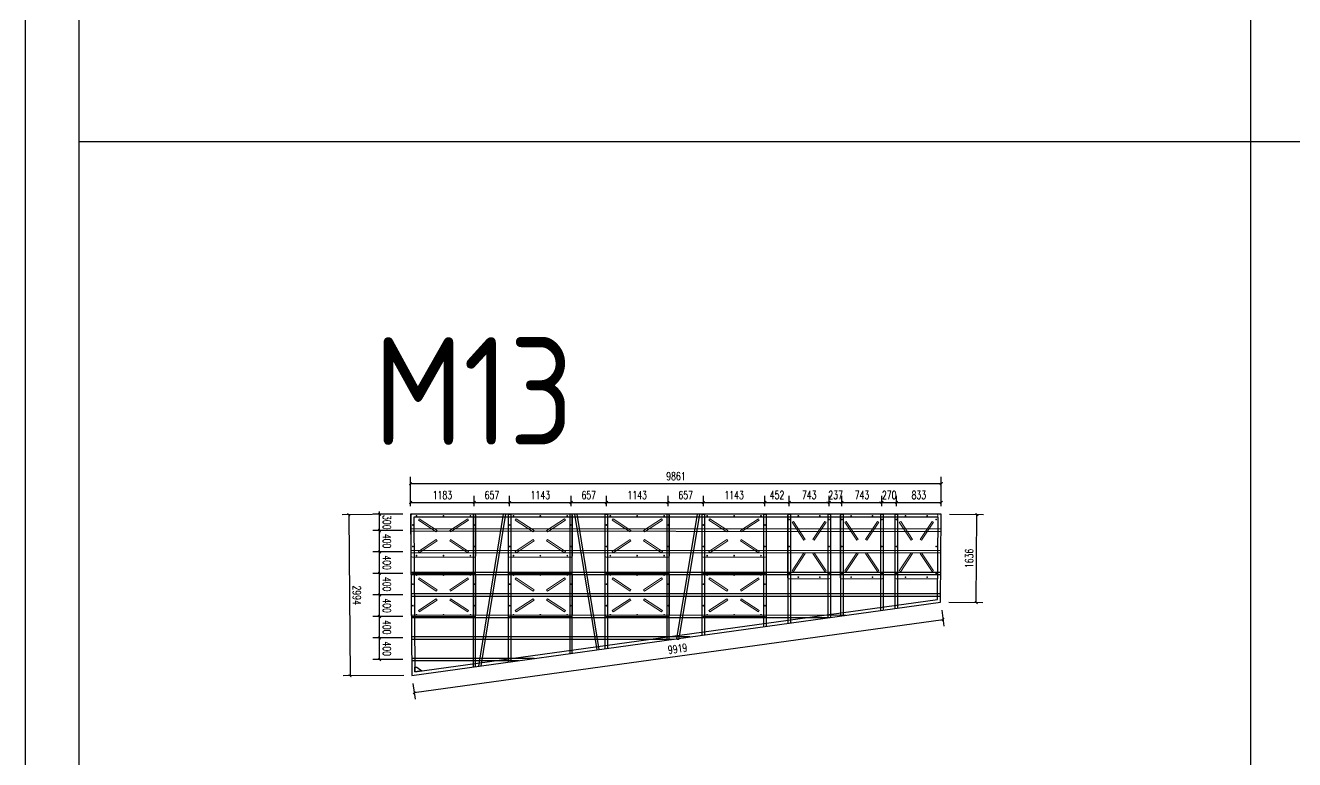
# Model space of a CAD drawing. Extents: x 1254079 to 1500931, y -102737 to 142253.
# Drawn here: x 1283444 to 1307027, y -38812 to -25168 of the extents above; entities that cross this region are included whole.
import ezdxf

# ---------------------------------------------------------------- set-up
doc = ezdxf.new("R2010")
doc.units = 0
doc.header["$LTSCALE"] = 1000
doc.header["$MEASUREMENT"] = 0
for name, color, linetype in [('DIM_MODI', 6, 'Continuous'), ('DOTE', 1, 'Continuous'), ('PUB_DIM', 3, 'Continuous'), ('PUB_TEXT', 7, 'Continuous'), ('W-float bowl浮筒', 253, 'Continuous'), ('W-FLOAT_BOWL浮筒', 253, 'Continuous'), ('W-STEEL_FRAME钢架', 3, 'Continuous'), ('W-STEEL_KEEL钢龙骨', 5, 'Continuous'), ('特殊段命名', 221, 'Continuous'), ('钢架', 90, 'Continuous')]:
    doc.layers.add(name, color=color, linetype=linetype)
doc.styles.add('_TCH_DIM_T3', font='SIMPLEX', dxfattribs={"width": 0.705882, "bigfont": 'GBCBIG'})
doc.styles.get("Standard").update_dxf_attribs({"font": 'gbenor.shx', "bigfont": 'gbcbig.shx'})
doc.dimstyles.new('_TCH_ARCH&&50', dxfattribs={"dimtxt": 148.75, "dimasz": 50, "dimexe": 125, "dimexo": 150, "dimgap": 63.125, "dimtad": 1, "dimdec": 0, "dimzin": 0, "dimdsep": 46, "dimtxsty": '_TCH_DIM_T3', "dimblk": 'ARCHTICK', "dimcen": 0.09, "dimclrt": 7, "dimazin": 2, "dimtfac": 1, "dimtdec": 0, "dimtix": 1, "dimtmove": 2, "dimatfit": 3, "dimfxl": 0, "dimtolj": 1, "dimtzin": 0, "dimarcsym": 0})

# ---------------------------------------------------------------- blocks, each defined once
blk = doc.blocks.new('_ArchTick')
at = {"color": 0, "linetype": 'ByBlock', "const_width": 0.4}
blk.add_lwpolyline([(-0.5, -0.5), (0.5, 0.5)], dxfattribs=at)
blk = doc.blocks.new('*D765')
at = {"layer": 'Defpoints', "color": 0, "transparency": 16777216}
for p in [(1290024, -36552), (1290605, -36552), (1290605, -36952)]:
    blk.add_point(p, dxfattribs=at)
at = {"layer": 'PUB_DIM', "color": 0, "lineweight": -2, "transparency": 16777216}
for p, q in [((1290455, -36552), (1289899, -36552)), ((1290024, -36952), (1290024, -36552)), ((1290455, -36952), (1289899, -36952))]:
    blk.add_line(p, q, dxfattribs=at)
at = {"layer": 'PUB_DIM', "color": 0, "lineweight": -2, "transparency": 16777216, "xscale": 50, "yscale": 50, "zscale": 50}
for p, rotation in [((1290024, -36552), 90.00074385327304), ((1290024, -36952), 270.0007438532731)]:
    blk.add_blockref('_ArchTick', p, dxfattribs=dict(at, rotation=rotation))
at = {"layer": 'PUB_DIM', "color": 7, "transparency": 16777216, "insert": (1290162, -36752), "char_height": 148.8, "attachment_point": 5, "rotation": 270.0007, "style": '_TCH_DIM_T3'}
blk.add_mtext('\\A1;400', dxfattribs=at)
blk = doc.blocks.new('*D766')
at = {"layer": 'Defpoints', "color": 0, "transparency": 16777216}
for p in [(1290024, -36152), (1290605, -36152), (1290605, -36552)]:
    blk.add_point(p, dxfattribs=at)
at = {"layer": 'PUB_DIM', "color": 0, "lineweight": -2, "transparency": 16777216}
for p, q in [((1290455, -36152), (1289899, -36152)), ((1290024, -36552), (1290024, -36152)), ((1290455, -36552), (1289899, -36552))]:
    blk.add_line(p, q, dxfattribs=at)
at = {"layer": 'PUB_DIM', "color": 0, "lineweight": -2, "transparency": 16777216, "xscale": 50, "yscale": 50, "zscale": 50}
for p, rotation in [((1290024, -36152), 90.00074385326776), ((1290024, -36552), 270.0007438532678)]:
    blk.add_blockref('_ArchTick', p, dxfattribs=dict(at, rotation=rotation))
at = {"layer": 'PUB_DIM', "color": 7, "transparency": 16777216, "insert": (1290162, -36352), "char_height": 148.8, "attachment_point": 5, "rotation": 270.0007, "style": '_TCH_DIM_T3'}
blk.add_mtext('\\A1;400', dxfattribs=at)
blk = doc.blocks.new('*D767')
at = {"layer": 'Defpoints', "color": 0, "transparency": 16777216}
for p in [(1290024, -35752), (1290605, -35752), (1290605, -36152)]:
    blk.add_point(p, dxfattribs=at)
at = {"layer": 'PUB_DIM', "color": 0, "lineweight": -2, "transparency": 16777216}
for p, q in [((1290455, -35752), (1289899, -35752)), ((1290024, -36152), (1290024, -35752)), ((1290455, -36152), (1289899, -36152))]:
    blk.add_line(p, q, dxfattribs=at)
at = {"layer": 'PUB_DIM', "color": 0, "lineweight": -2, "transparency": 16777216, "xscale": 50, "yscale": 50, "zscale": 50}
for p, rotation in [((1290024, -35752), 90.00074385326631), ((1290024, -36152), 270.0007438532663)]:
    blk.add_blockref('_ArchTick', p, dxfattribs=dict(at, rotation=rotation))
at = {"layer": 'PUB_DIM', "color": 7, "transparency": 16777216, "insert": (1290162, -35952), "char_height": 148.8, "attachment_point": 5, "rotation": 270.0007, "style": '_TCH_DIM_T3'}
blk.add_mtext('\\A1;400', dxfattribs=at)
blk = doc.blocks.new('*D768')
at = {"layer": 'Defpoints', "color": 0, "transparency": 16777216}
for p in [(1290024, -35352), (1290605, -35352), (1290605, -35752)]:
    blk.add_point(p, dxfattribs=at)
at = {"layer": 'PUB_DIM', "color": 0, "lineweight": -2, "transparency": 16777216}
for p, q in [((1290455, -35352), (1289899, -35352)), ((1290024, -35752), (1290024, -35352)), ((1290455, -35752), (1289899, -35752))]:
    blk.add_line(p, q, dxfattribs=at)
at = {"layer": 'PUB_DIM', "color": 0, "lineweight": -2, "transparency": 16777216, "xscale": 50, "yscale": 50, "zscale": 50}
for p, rotation in [((1290024, -35352), 90.00074385326631), ((1290024, -35752), 270.0007438532663)]:
    blk.add_blockref('_ArchTick', p, dxfattribs=dict(at, rotation=rotation))
at = {"layer": 'PUB_DIM', "color": 7, "transparency": 16777216, "insert": (1290162, -35552), "char_height": 148.8, "attachment_point": 5, "rotation": 270.0007, "style": '_TCH_DIM_T3'}
blk.add_mtext('\\A1;400', dxfattribs=at)
blk = doc.blocks.new('*D769')
at = {"layer": 'Defpoints', "color": 0, "transparency": 16777216}
for p in [(1290024, -34952), (1290605, -34952), (1290605, -35352)]:
    blk.add_point(p, dxfattribs=at)
at = {"layer": 'PUB_DIM', "color": 0, "lineweight": -2, "transparency": 16777216}
for p, q in [((1290455, -34952), (1289899, -34952)), ((1290024, -35352), (1290024, -34952)), ((1290455, -35352), (1289899, -35352))]:
    blk.add_line(p, q, dxfattribs=at)
at = {"layer": 'PUB_DIM', "color": 0, "lineweight": -2, "transparency": 16777216, "xscale": 50, "yscale": 50, "zscale": 50}
for p, rotation in [((1290024, -34952), 90.00074385329852), ((1290024, -35352), 270.0007438532985)]:
    blk.add_blockref('_ArchTick', p, dxfattribs=dict(at, rotation=rotation))
at = {"layer": 'PUB_DIM', "color": 7, "transparency": 16777216, "insert": (1290162, -35152), "char_height": 148.8, "attachment_point": 5, "rotation": 270.0007, "style": '_TCH_DIM_T3'}
blk.add_mtext('\\A1;400', dxfattribs=at)
blk = doc.blocks.new('*D770')
at = {"layer": 'Defpoints', "color": 0, "transparency": 16777216}
for p in [(1290024, -34552), (1290605, -34552), (1290605, -34952)]:
    blk.add_point(p, dxfattribs=at)
at = {"layer": 'PUB_DIM', "color": 0, "lineweight": -2, "transparency": 16777216}
for p, q in [((1290455, -34552), (1289899, -34552)), ((1290024, -34952), (1290024, -34552)), ((1290455, -34952), (1289899, -34952))]:
    blk.add_line(p, q, dxfattribs=at)
at = {"layer": 'PUB_DIM', "color": 0, "lineweight": -2, "transparency": 16777216, "xscale": 50, "yscale": 50, "zscale": 50}
for p, rotation in [((1290024, -34552), 90.00074385326904), ((1290024, -34952), 270.0007438532691)]:
    blk.add_blockref('_ArchTick', p, dxfattribs=dict(at, rotation=rotation))
at = {"layer": 'PUB_DIM', "color": 7, "transparency": 16777216, "insert": (1290162, -34752), "char_height": 148.8, "attachment_point": 5, "rotation": 270.0007, "style": '_TCH_DIM_T3'}
blk.add_mtext('\\A1;400', dxfattribs=at)
blk = doc.blocks.new('*D771')
at = {"layer": 'Defpoints', "color": 0, "transparency": 16777216}
for p in [(1290024, -34252), (1290605, -34252), (1290605, -34552)]:
    blk.add_point(p, dxfattribs=at)
at = {"layer": 'PUB_DIM', "color": 0, "lineweight": -2, "transparency": 16777216}
for p, q in [((1290455, -34252), (1289899, -34252)), ((1290024, -34252), (1290024, -34202)), ((1290024, -34552), (1290024, -34252)), ((1290455, -34552), (1289899, -34552)), ((1290024, -34552), (1290024, -34602))]:
    blk.add_line(p, q, dxfattribs=at)
at = {"layer": 'PUB_DIM', "color": 0, "lineweight": -2, "transparency": 16777216, "xscale": 50, "yscale": 50, "zscale": 50}
for p, rotation in [((1290024, -34252), 270.0007438532612), ((1290024, -34552), 90.00074385326121)]:
    blk.add_blockref('_ArchTick', p, dxfattribs=dict(at, rotation=rotation))
at = {"layer": 'PUB_DIM', "color": 7, "transparency": 16777216, "insert": (1290162, -34402), "char_height": 148.8, "attachment_point": 5, "rotation": 270.0007, "style": '_TCH_DIM_T3'}
blk.add_mtext('\\A1;300', dxfattribs=at)
blk = doc.blocks.new('*D772')
at = {"layer": 'Defpoints', "color": 0, "transparency": 16777216}
for p in [(1297636, -34033), (1297184, -34252), (1297636, -34252)]:
    blk.add_point(p, dxfattribs=at)
at = {"layer": 'PUB_DIM', "color": 0, "lineweight": -2, "transparency": 16777216}
for p, q in [((1297184, -34102), (1297184, -33908)), ((1297636, -34102), (1297636, -33908)), ((1297184, -34033), (1297636, -34033))]:
    blk.add_line(p, q, dxfattribs=at)
at = {"layer": 'PUB_DIM', "color": 0, "lineweight": -2, "transparency": 16777216, "xscale": 50, "yscale": 50, "zscale": 50, "rotation": 180}
blk.add_blockref('_ArchTick', (1297184, -34033), dxfattribs=at)
at = {"layer": 'PUB_DIM', "color": 0, "lineweight": -2, "transparency": 16777216, "xscale": 50, "yscale": 50, "zscale": 50}
blk.add_blockref('_ArchTick', (1297636, -34033), dxfattribs=at)
at = {"layer": 'PUB_DIM', "color": 7, "transparency": 16777216, "insert": (1297410, -33895), "char_height": 148.8, "attachment_point": 5, "style": '_TCH_DIM_T3'}
blk.add_mtext('\\A1;452', dxfattribs=at)
blk = doc.blocks.new('*D773')
at = {"layer": 'Defpoints', "color": 0, "transparency": 16777216}
for p in [(1298379, -34033), (1297636, -34252), (1298379, -34252)]:
    blk.add_point(p, dxfattribs=at)
at = {"layer": 'PUB_DIM', "color": 0, "lineweight": -2, "transparency": 16777216}
for p, q in [((1297636, -34102), (1297636, -33908)), ((1298379, -34102), (1298379, -33908)), ((1297636, -34033), (1298379, -34033))]:
    blk.add_line(p, q, dxfattribs=at)
at = {"layer": 'PUB_DIM', "color": 0, "lineweight": -2, "transparency": 16777216, "xscale": 50, "yscale": 50, "zscale": 50, "rotation": 180}
blk.add_blockref('_ArchTick', (1297636, -34033), dxfattribs=at)
at = {"layer": 'PUB_DIM', "color": 0, "lineweight": -2, "transparency": 16777216, "xscale": 50, "yscale": 50, "zscale": 50}
blk.add_blockref('_ArchTick', (1298379, -34033), dxfattribs=at)
at = {"layer": 'PUB_DIM', "color": 7, "transparency": 16777216, "insert": (1298008, -33895), "char_height": 148.8, "attachment_point": 5, "style": '_TCH_DIM_T3'}
blk.add_mtext('\\A1;743', dxfattribs=at)
blk = doc.blocks.new('*D774')
at = {"layer": 'Defpoints', "color": 0, "transparency": 16777216}
for p in [(1298616, -34033), (1298379, -34252), (1298616, -34252)]:
    blk.add_point(p, dxfattribs=at)
at = {"layer": 'PUB_DIM', "color": 0, "lineweight": -2, "transparency": 16777216}
for p, q in [((1298379, -34102), (1298379, -33908)), ((1298616, -34102), (1298616, -33908)), ((1298379, -34033), (1298329, -34033)), ((1298379, -34033), (1298616, -34033)), ((1298616, -34033), (1298666, -34033))]:
    blk.add_line(p, q, dxfattribs=at)
at = {"layer": 'PUB_DIM', "color": 0, "lineweight": -2, "transparency": 16777216, "xscale": 50, "yscale": 50, "zscale": 50}
blk.add_blockref('_ArchTick', (1298379, -34033), dxfattribs=at)
at = {"layer": 'PUB_DIM', "color": 0, "lineweight": -2, "transparency": 16777216, "xscale": 50, "yscale": 50, "zscale": 50, "rotation": 180}
blk.add_blockref('_ArchTick', (1298616, -34033), dxfattribs=at)
at = {"layer": 'PUB_DIM', "color": 7, "transparency": 16777216, "insert": (1298498, -33895), "char_height": 148.8, "attachment_point": 5, "style": '_TCH_DIM_T3'}
blk.add_mtext('\\A1;237', dxfattribs=at)
blk = doc.blocks.new('*D775')
at = {"layer": 'Defpoints', "color": 0, "transparency": 16777216}
for p in [(1299359, -34033), (1298616, -34252), (1299359, -34252)]:
    blk.add_point(p, dxfattribs=at)
at = {"layer": 'PUB_DIM', "color": 0, "lineweight": -2, "transparency": 16777216}
for p, q in [((1298616, -34102), (1298616, -33908)), ((1299359, -34102), (1299359, -33908)), ((1298616, -34033), (1299359, -34033))]:
    blk.add_line(p, q, dxfattribs=at)
at = {"layer": 'PUB_DIM', "color": 0, "lineweight": -2, "transparency": 16777216, "xscale": 50, "yscale": 50, "zscale": 50, "rotation": 180}
blk.add_blockref('_ArchTick', (1298616, -34033), dxfattribs=at)
at = {"layer": 'PUB_DIM', "color": 0, "lineweight": -2, "transparency": 16777216, "xscale": 50, "yscale": 50, "zscale": 50}
blk.add_blockref('_ArchTick', (1299359, -34033), dxfattribs=at)
at = {"layer": 'PUB_DIM', "color": 7, "transparency": 16777216, "insert": (1298988, -33895), "char_height": 148.8, "attachment_point": 5, "style": '_TCH_DIM_T3'}
blk.add_mtext('\\A1;743', dxfattribs=at)
blk = doc.blocks.new('*D776')
at = {"layer": 'Defpoints', "color": 0, "transparency": 16777216}
for p in [(1299629, -34033), (1299359, -34252), (1299629, -34252)]:
    blk.add_point(p, dxfattribs=at)
at = {"layer": 'PUB_DIM', "color": 0, "lineweight": -2, "transparency": 16777216}
for p, q in [((1299359, -34102), (1299359, -33908)), ((1299629, -34102), (1299629, -33908)), ((1299359, -34033), (1299309, -34033)), ((1299359, -34033), (1299629, -34033)), ((1299629, -34033), (1299679, -34033))]:
    blk.add_line(p, q, dxfattribs=at)
at = {"layer": 'PUB_DIM', "color": 0, "lineweight": -2, "transparency": 16777216, "xscale": 50, "yscale": 50, "zscale": 50}
blk.add_blockref('_ArchTick', (1299359, -34033), dxfattribs=at)
at = {"layer": 'PUB_DIM', "color": 0, "lineweight": -2, "transparency": 16777216, "xscale": 50, "yscale": 50, "zscale": 50, "rotation": 180}
blk.add_blockref('_ArchTick', (1299629, -34033), dxfattribs=at)
at = {"layer": 'PUB_DIM', "color": 7, "transparency": 16777216, "insert": (1299494, -33895), "char_height": 148.8, "attachment_point": 5, "style": '_TCH_DIM_T3'}
blk.add_mtext('\\A1;270', dxfattribs=at)
blk = doc.blocks.new('*D777')
at = {"layer": 'Defpoints', "color": 0, "transparency": 16777216}
for p in [(1300462, -34033), (1299629, -34252), (1300462, -34252)]:
    blk.add_point(p, dxfattribs=at)
at = {"layer": 'PUB_DIM', "color": 0, "lineweight": -2, "transparency": 16777216}
for p, q in [((1299629, -34102), (1299629, -33908)), ((1300462, -34102), (1300462, -33908)), ((1299629, -34033), (1300462, -34033))]:
    blk.add_line(p, q, dxfattribs=at)
at = {"layer": 'PUB_DIM', "color": 0, "lineweight": -2, "transparency": 16777216, "xscale": 50, "yscale": 50, "zscale": 50, "rotation": 180}
blk.add_blockref('_ArchTick', (1299629, -34033), dxfattribs=at)
at = {"layer": 'PUB_DIM', "color": 0, "lineweight": -2, "transparency": 16777216, "xscale": 50, "yscale": 50, "zscale": 50}
blk.add_blockref('_ArchTick', (1300462, -34033), dxfattribs=at)
at = {"layer": 'PUB_DIM', "color": 7, "transparency": 16777216, "insert": (1300045, -33895), "char_height": 148.8, "attachment_point": 5, "style": '_TCH_DIM_T3'}
blk.add_mtext('\\A1;833', dxfattribs=at)
blk = doc.blocks.new('*D778')
at = {"layer": 'Defpoints', "color": 0, "transparency": 16777216}
for p in [(1291784, -34034), (1290601, -34252), (1291784, -34252)]:
    blk.add_point(p, dxfattribs=at)
at = {"layer": 'PUB_DIM', "color": 0, "lineweight": -2, "transparency": 16777216}
for p, q in [((1290601, -34102), (1290601, -33909)), ((1291784, -34102), (1291784, -33909)), ((1290601, -34034), (1291784, -34034))]:
    blk.add_line(p, q, dxfattribs=at)
at = {"layer": 'PUB_DIM', "color": 0, "lineweight": -2, "transparency": 16777216, "xscale": 50, "yscale": 50, "zscale": 50, "rotation": 180}
blk.add_blockref('_ArchTick', (1290601, -34034), dxfattribs=at)
at = {"layer": 'PUB_DIM', "color": 0, "lineweight": -2, "transparency": 16777216, "xscale": 50, "yscale": 50, "zscale": 50}
blk.add_blockref('_ArchTick', (1291784, -34034), dxfattribs=at)
at = {"layer": 'PUB_DIM', "color": 7, "transparency": 16777216, "insert": (1291192, -33896), "char_height": 148.8, "attachment_point": 5, "style": '_TCH_DIM_T3'}
blk.add_mtext('\\A1;1183', dxfattribs=at)
blk = doc.blocks.new('*D779')
at = {"layer": 'Defpoints', "color": 0, "transparency": 16777216}
for p in [(1292441, -34034), (1291784, -34252), (1292441, -34252)]:
    blk.add_point(p, dxfattribs=at)
at = {"layer": 'PUB_DIM', "color": 0, "lineweight": -2, "transparency": 16777216}
for p, q in [((1291784, -34102), (1291784, -33909)), ((1292441, -34102), (1292441, -33909)), ((1291784, -34034), (1292441, -34034))]:
    blk.add_line(p, q, dxfattribs=at)
at = {"layer": 'PUB_DIM', "color": 0, "lineweight": -2, "transparency": 16777216, "xscale": 50, "yscale": 50, "zscale": 50, "rotation": 180}
blk.add_blockref('_ArchTick', (1291784, -34034), dxfattribs=at)
at = {"layer": 'PUB_DIM', "color": 0, "lineweight": -2, "transparency": 16777216, "xscale": 50, "yscale": 50, "zscale": 50}
blk.add_blockref('_ArchTick', (1292441, -34034), dxfattribs=at)
at = {"layer": 'PUB_DIM', "color": 7, "transparency": 16777216, "insert": (1292112, -33896), "char_height": 148.8, "attachment_point": 5, "style": '_TCH_DIM_T3'}
blk.add_mtext('\\A1;657', dxfattribs=at)
blk = doc.blocks.new('*D780')
at = {"layer": 'Defpoints', "color": 0, "transparency": 16777216}
for p in [(1293584, -34034), (1292441, -34252), (1293584, -34252)]:
    blk.add_point(p, dxfattribs=at)
at = {"layer": 'PUB_DIM', "color": 0, "lineweight": -2, "transparency": 16777216}
for p, q in [((1292441, -34102), (1292441, -33909)), ((1293584, -34102), (1293584, -33909)), ((1292441, -34034), (1293584, -34034))]:
    blk.add_line(p, q, dxfattribs=at)
at = {"layer": 'PUB_DIM', "color": 0, "lineweight": -2, "transparency": 16777216, "xscale": 50, "yscale": 50, "zscale": 50, "rotation": 180}
blk.add_blockref('_ArchTick', (1292441, -34034), dxfattribs=at)
at = {"layer": 'PUB_DIM', "color": 0, "lineweight": -2, "transparency": 16777216, "xscale": 50, "yscale": 50, "zscale": 50}
blk.add_blockref('_ArchTick', (1293584, -34034), dxfattribs=at)
at = {"layer": 'PUB_DIM', "color": 7, "transparency": 16777216, "insert": (1293012, -33896), "char_height": 148.8, "attachment_point": 5, "style": '_TCH_DIM_T3'}
blk.add_mtext('\\A1;1143', dxfattribs=at)
blk = doc.blocks.new('*D781')
at = {"layer": 'Defpoints', "color": 0, "transparency": 16777216}
for p in [(1294241, -34034), (1293584, -34252), (1294241, -34252)]:
    blk.add_point(p, dxfattribs=at)
at = {"layer": 'PUB_DIM', "color": 0, "lineweight": -2, "transparency": 16777216}
for p, q in [((1293584, -34102), (1293584, -33909)), ((1294241, -34102), (1294241, -33909)), ((1293584, -34034), (1294241, -34034))]:
    blk.add_line(p, q, dxfattribs=at)
at = {"layer": 'PUB_DIM', "color": 0, "lineweight": -2, "transparency": 16777216, "xscale": 50, "yscale": 50, "zscale": 50, "rotation": 180}
blk.add_blockref('_ArchTick', (1293584, -34034), dxfattribs=at)
at = {"layer": 'PUB_DIM', "color": 0, "lineweight": -2, "transparency": 16777216, "xscale": 50, "yscale": 50, "zscale": 50}
blk.add_blockref('_ArchTick', (1294241, -34034), dxfattribs=at)
at = {"layer": 'PUB_DIM', "color": 7, "transparency": 16777216, "insert": (1293912, -33896), "char_height": 148.8, "attachment_point": 5, "style": '_TCH_DIM_T3'}
blk.add_mtext('\\A1;657', dxfattribs=at)
blk = doc.blocks.new('*D782')
at = {"layer": 'Defpoints', "color": 0, "transparency": 16777216}
for p in [(1295384, -34034), (1294241, -34252), (1295384, -34252)]:
    blk.add_point(p, dxfattribs=at)
at = {"layer": 'PUB_DIM', "color": 0, "lineweight": -2, "transparency": 16777216}
for p, q in [((1294241, -34102), (1294241, -33909)), ((1295384, -34102), (1295384, -33909)), ((1294241, -34034), (1295384, -34034))]:
    blk.add_line(p, q, dxfattribs=at)
at = {"layer": 'PUB_DIM', "color": 0, "lineweight": -2, "transparency": 16777216, "xscale": 50, "yscale": 50, "zscale": 50, "rotation": 180}
blk.add_blockref('_ArchTick', (1294241, -34034), dxfattribs=at)
at = {"layer": 'PUB_DIM', "color": 0, "lineweight": -2, "transparency": 16777216, "xscale": 50, "yscale": 50, "zscale": 50}
blk.add_blockref('_ArchTick', (1295384, -34034), dxfattribs=at)
at = {"layer": 'PUB_DIM', "color": 7, "transparency": 16777216, "insert": (1294812, -33896), "char_height": 148.8, "attachment_point": 5, "style": '_TCH_DIM_T3'}
blk.add_mtext('\\A1;1143', dxfattribs=at)
blk = doc.blocks.new('*D783')
at = {"layer": 'Defpoints', "color": 0, "transparency": 16777216}
for p in [(1296041, -34034), (1295384, -34252), (1296041, -34252)]:
    blk.add_point(p, dxfattribs=at)
at = {"layer": 'PUB_DIM', "color": 0, "lineweight": -2, "transparency": 16777216}
for p, q in [((1295384, -34102), (1295384, -33909)), ((1296041, -34102), (1296041, -33909)), ((1295384, -34034), (1296041, -34034))]:
    blk.add_line(p, q, dxfattribs=at)
at = {"layer": 'PUB_DIM', "color": 0, "lineweight": -2, "transparency": 16777216, "xscale": 50, "yscale": 50, "zscale": 50, "rotation": 180}
blk.add_blockref('_ArchTick', (1295384, -34034), dxfattribs=at)
at = {"layer": 'PUB_DIM', "color": 0, "lineweight": -2, "transparency": 16777216, "xscale": 50, "yscale": 50, "zscale": 50}
blk.add_blockref('_ArchTick', (1296041, -34034), dxfattribs=at)
at = {"layer": 'PUB_DIM', "color": 7, "transparency": 16777216, "insert": (1295712, -33896), "char_height": 148.8, "attachment_point": 5, "style": '_TCH_DIM_T3'}
blk.add_mtext('\\A1;657', dxfattribs=at)
blk = doc.blocks.new('*D784')
at = {"layer": 'Defpoints', "color": 0, "transparency": 16777216}
for p in [(1297184, -34034), (1296041, -34252), (1297184, -34252)]:
    blk.add_point(p, dxfattribs=at)
at = {"layer": 'PUB_DIM', "color": 0, "lineweight": -2, "transparency": 16777216}
for p, q in [((1296041, -34102), (1296041, -33909)), ((1297184, -34102), (1297184, -33909)), ((1296041, -34034), (1297184, -34034))]:
    blk.add_line(p, q, dxfattribs=at)
at = {"layer": 'PUB_DIM', "color": 0, "lineweight": -2, "transparency": 16777216, "xscale": 50, "yscale": 50, "zscale": 50, "rotation": 180}
blk.add_blockref('_ArchTick', (1296041, -34034), dxfattribs=at)
at = {"layer": 'PUB_DIM', "color": 0, "lineweight": -2, "transparency": 16777216, "xscale": 50, "yscale": 50, "zscale": 50}
blk.add_blockref('_ArchTick', (1297184, -34034), dxfattribs=at)
at = {"layer": 'PUB_DIM', "color": 7, "transparency": 16777216, "insert": (1296612, -33896), "char_height": 148.8, "attachment_point": 5, "style": '_TCH_DIM_T3'}
blk.add_mtext('\\A1;1143', dxfattribs=at)
blk = doc.blocks.new('*D785')
at = {"layer": 'Defpoints', "color": 0, "transparency": 16777216}
for p in [(1290601, -34252), (1289476, -37255), (1290624, -37246)]:
    blk.add_point(p, dxfattribs=at)
at = {"layer": 'PUB_DIM', "color": 0, "lineweight": -2, "transparency": 16777216}
for p, q in [((1290451, -34253), (1289328, -34262)), ((1289453, -34261), (1289476, -37255)), ((1290474, -37247), (1289351, -37256))]:
    blk.add_line(p, q, dxfattribs=at)
at = {"layer": 'PUB_DIM', "color": 0, "lineweight": -2, "transparency": 16777216, "xscale": 50, "yscale": 50, "zscale": 50}
for p, rotation in [((1289453, -34261), 90.4424678260776), ((1289476, -37255), 270.4424678260776)]:
    blk.add_blockref('_ArchTick', p, dxfattribs=dict(at, rotation=rotation))
at = {"layer": 'PUB_DIM', "color": 7, "transparency": 16777216, "insert": (1289602, -35757), "char_height": 148.8, "attachment_point": 5, "rotation": 270.4425, "style": '_TCH_DIM_T3'}
blk.add_mtext('\\A1;2994', dxfattribs=at)
blk = doc.blocks.new('*D786')
at = {"layer": 'Defpoints', "color": 0, "transparency": 16777216}
for p in [(1300449, -35888), (1300494, -36208), (1290624, -37246)]:
    blk.add_point(p, dxfattribs=at)
at = {"layer": 'PUB_DIM', "color": 0, "lineweight": -2, "transparency": 16777216}
for p, q in [((1300470, -36036), (1300511, -36332)), ((1290668, -37567), (1300494, -36208)), ((1290644, -37395), (1290685, -37690))]:
    blk.add_line(p, q, dxfattribs=at)
at = {"layer": 'PUB_DIM', "color": 0, "lineweight": -2, "transparency": 16777216, "xscale": 50, "yscale": 50, "zscale": 50}
for p, rotation in [((1300494, -36208), 7.871347820343932), ((1290668, -37567), 187.8713478203439)]:
    blk.add_blockref('_ArchTick', p, dxfattribs=dict(at, rotation=rotation))
at = {"layer": 'PUB_DIM', "color": 7, "transparency": 16777216, "insert": (1295562, -36751), "char_height": 148.8, "attachment_point": 5, "rotation": 7.8713, "style": '_TCH_DIM_T3'}
blk.add_mtext('\\A1;9919', dxfattribs=at)
blk = doc.blocks.new('*D787')
at = {"layer": 'Defpoints', "color": 0, "transparency": 16777216}
for p in [(1300462, -34252), (1301123, -34257), (1300449, -35888)]:
    blk.add_point(p, dxfattribs=at)
at = {"layer": 'PUB_DIM', "color": 0, "lineweight": -2, "transparency": 16777216}
for p, q in [((1300612, -34253), (1301248, -34258)), ((1301111, -35893), (1301123, -34257)), ((1300599, -35889), (1301236, -35894))]:
    blk.add_line(p, q, dxfattribs=at)
at = {"layer": 'PUB_DIM', "color": 0, "lineweight": -2, "transparency": 16777216, "xscale": 50, "yscale": 50, "zscale": 50}
for p, rotation in [((1301123, -34257), 89.5575061075531), ((1301111, -35893), 269.5575061075531)]:
    blk.add_blockref('_ArchTick', p, dxfattribs=dict(at, rotation=rotation))
at = {"layer": 'PUB_DIM', "color": 7, "transparency": 16777216, "insert": (1300980, -35074), "char_height": 148.8, "attachment_point": 5, "rotation": 89.5575, "style": '_TCH_DIM_T3'}
blk.add_mtext('\\A1;1636', dxfattribs=at)
blk = doc.blocks.new('*D788')
at = {"layer": 'Defpoints', "color": 0, "transparency": 16777216}
for p in [(1300462, -33684), (1290601, -34252), (1300462, -34252)]:
    blk.add_point(p, dxfattribs=at)
at = {"layer": 'PUB_DIM', "color": 0, "lineweight": -2, "transparency": 16777216}
for p, q in [((1290601, -34102), (1290601, -33559)), ((1290601, -33684), (1300462, -33684)), ((1300462, -34102), (1300462, -33559))]:
    blk.add_line(p, q, dxfattribs=at)
at = {"layer": 'PUB_DIM', "color": 0, "lineweight": -2, "transparency": 16777216, "xscale": 50, "yscale": 50, "zscale": 50, "rotation": 180}
blk.add_blockref('_ArchTick', (1290601, -33684), dxfattribs=at)
at = {"layer": 'PUB_DIM', "color": 0, "lineweight": -2, "transparency": 16777216, "xscale": 50, "yscale": 50, "zscale": 50}
blk.add_blockref('_ArchTick', (1300462, -33684), dxfattribs=at)
at = {"layer": 'PUB_DIM', "color": 7, "transparency": 16777216, "insert": (1295531, -33546), "char_height": 148.8, "attachment_point": 5, "style": '_TCH_DIM_T3'}
blk.add_mtext('\\A1;9861', dxfattribs=at)
blk = doc.blocks.new('$matou$00000145')
at = {"layer": 'W-float bowl浮筒', "lineweight": 0}
for p, q in [((-600, -375), (-600, 375)), ((-575, 400), (575, 400)), ((-507, 370), (-493, 370)), ((-500, 377), (-500, 363)), ((-7, 370), (7, 370)), ((0, 377), (0, 363)), ((493, 370), (507, 370)), ((500, 377), (500, 363)), ((600, 375), (600, -375)), ((-577, 200), (-563, 200)), ((-570, 207), (-570, 193)), ((563, 200), (577, 200)), ((570, 207), (570, 193)), ((-577, -200), (-563, -200)), ((-570, -193), (-570, -207)), ((563, -200), (577, -200)), ((570, -193), (570, -207)), ((575, -400), (-575, -400)), ((-507, -370), (-493, -370)), ((-500, -377), (-500, -363)), ((-7, -370), (7, -370)), ((0, -377), (0, -363)), ((493, -370), (507, -370)), ((500, -377), (500, -363))]:
    blk.add_line(p, q, dxfattribs=at)
at = {"layer": 'W-float bowl浮筒', "lineweight": 0, "ltscale": 100}
for points in [[(-450, 316), (-117, 95), (-133, 70), (-467, 291)], [(450, 316), (117, 95), (133, 70), (467, 291)], [(-450, -316), (-117, -95), (-133, -70), (-467, -291)], [(450, -316), (117, -95), (133, -70), (467, -291)]]:
    blk.add_lwpolyline(points, close=True, dxfattribs=at)
at = {"layer": 'W-float bowl浮筒', "lineweight": 0}
for centre in [(-500, 370), (0, 370), (500, 370), (-570, 200), (570, 200), (-570, -200), (570, -200), (-500, -370), (0, -370), (500, -370)]:
    blk.add_circle(centre, 7, dxfattribs=at)
for centre, start, end in [((-575, 375), 90, 180), ((575, 375), 0, 90), ((-575, -375), 180, 270), ((575, -375), 270, 0)]:
    blk.add_arc(centre, 25, start, end, dxfattribs=at)

msp = doc.modelspace()

# ---------------------------------------------------------------- linework, layer by layer
at = {"layer": 'DIM_MODI'}
msp.add_lwpolyline([(1284443.8, -27325), (1371490.4, -27325)], dxfattribs=at)
at = {"layer": 'DOTE'}
msp.add_lwpolyline([(1290680.8, -37097.3), (1290716.8, -37097.3), (1290810.7, -37161.9), (1290681.4, -37179.7)], close=True, dxfattribs=at)
at = {"layer": 'W-STEEL_FRAME钢架'}
for p, q in [((1297614.5, -36279.8), (1297614.5, -34252)), ((1297657.5, -34252), (1297657.5, -36273.8)), ((1298357.5, -36177.1), (1298357.5, -34252)), ((1298400.5, -34252), (1298400.5, -36171.1)), ((1298594.5, -36144.3), (1298594.5, -34252)), ((1298637.5, -34252), (1298637.5, -36138.4)), ((1299337.5, -36041.6), (1299337.5, -34252)), ((1299380.5, -34252), (1299380.5, -36035.6)), ((1299607.3, -36004.3), (1299607.3, -34252)), ((1299650.3, -34252), (1299650.3, -35998.3))]:
    msp.add_line(p, q, dxfattribs=at)
for points in [[(1291805.3, -37082.9), (1291805.3, -34252), (1291762.3, -34252), (1291762.3, -37088.9)], [(1292419.3, -36998), (1292419.3, -34252), (1292462.3, -34252), (1292462.3, -36992.1)], [(1293605.3, -36834.1), (1293605.3, -34252), (1293562.3, -34252), (1293562.3, -36840)], [(1294219.3, -36749.2), (1294219.3, -34252), (1294262.3, -34252), (1294262.3, -36743.2)], [(1295405.3, -36585.2), (1295405.3, -34252), (1295362.3, -34252), (1295362.3, -36591.2)], [(1296019.3, -36500.3), (1296019.3, -34252), (1296062.3, -34252), (1296062.3, -36494.4)], [(1297162.3, -36342.3), (1297162.3, -34252), (1297205.3, -34252), (1297205.3, -36336.4)]]:
    msp.add_lwpolyline(points, dxfattribs=at)
at = {"layer": 'W-STEEL_KEEL钢龙骨'}
for p, q in [((1300459.8, -34530.8), (1290602.9, -34523.9)), ((1290603.2, -34563.9), (1300459.5, -34570.8)), ((1300456.8, -34930.2), (1290606, -34923.7)), ((1290606.3, -34963.7), (1300456.5, -34970.2)), ((1300453.7, -35332.7), (1290609.2, -35333.6)), ((1290609.5, -35373.6), (1300453.3, -35372.7)), ((1300450.6, -35732), (1290612.2, -35732)), ((1290612.3, -35772), (1300450.3, -35772)), ((1298688.5, -36131.3), (1290612.3, -36130.1)), ((1290615.6, -36170.1), (1298399.5, -36171.3)), ((1295787.4, -36532.4), (1290618.4, -36532.7)), ((1290618.7, -36572.7), (1295497.9, -36572.4)), ((1295548.4, -36572.4), (1295592, -36572.4)), ((1292900, -36931.6), (1290621.5, -36930.7)), ((1290621.8, -36970.7), (1292611.4, -36971.5))]:
    msp.add_line(p, q, dxfattribs=at)
at = {"layer": '特殊段命名'}
for points in [[(1283443.8, 1620.5), (1372490.4, 1620.5), (1372490.4, -88861.8), (1283443.8, -88861.8)], [(1284443.8, 620.5), (1371490.4, 620.5), (1371490.4, -87216.1), (1284443.8, -87216.1)]]:
    msp.add_lwpolyline(points, close=True, dxfattribs=at)
msp.add_lwpolyline([(1306205.5, 620.5), (1306205.5, -87216.1)], dxfattribs=at)
at = {"layer": '钢架'}
for points in [[(1290600.8, -34252), (1290623.9, -37246.2), (1300449.4, -35887.9), (1300462, -34252)], [(1290659.3, -34310), (1290681.4, -37179.7), (1300391.8, -35837.3), (1300403.6, -34310)]]:
    msp.add_lwpolyline(points, close=True, dxfattribs=at)
for points in [[(1291866.1, -37074.5), (1292329, -34252)], [(1291910.7, -37068.3), (1292372.6, -34252)], [(1294065, -36770.5), (1293652, -34252)], [(1294107.6, -36764.6), (1293695.6, -34252)], [(1295549.6, -36565.3), (1295929, -34252)], [(1295594.2, -36559.1), (1295972.6, -34252)], [(1297614.5, -34252), (1297657.5, -34252)], [(1298357.5, -34252), (1298400.5, -34252)], [(1298594.5, -34252), (1298637.5, -34252)], [(1299337.5, -34252), (1299380.5, -34252)], [(1299607.3, -34252), (1299650.3, -34252)]]:
    msp.add_lwpolyline(points, dxfattribs=at)

# ---------------------------------------------------------------- block references
at = {"layer": 'W-FLOAT_BOWL浮筒'}
for p in [(1291212.3, -34652), (1293012.3, -34652), (1294812.3, -34652), (1296612.3, -34652), (1291212.3, -35752), (1293012.3, -35752), (1294812.3, -35752), (1296612.3, -35752)]:
    msp.add_blockref('$matou$00000145', p, dxfattribs=at)
at = {"layer": 'W-FLOAT_BOWL浮筒', "rotation": 90}
for p in [(1298005.2, -34852), (1298985.2, -34852), (1299998.1, -34852)]:
    msp.add_blockref('$matou$00000145', p, dxfattribs=at)

# ---------------------------------------------------------------- texts
at = {"layer": 'PUB_TEXT'}
msp.add_text('M13', height=2000, dxfattribs=at).set_placement((1289915.7, -32963.1))

# ---------------------------------------------------------------- dimensions: what is measured, and where the dimension line sits
at = {"layer": 'PUB_DIM'}
for p1, p2, distance, picture, middle in [((1290600.8, -34252), (1300462, -34252), 568.1, '*D788', (1295531.4, -33546.5)), ((1290600.8, -34252), (1291783.8, -34252), 218.5, '*D778', (1291192.3, -33896)), ((1291783.8, -34252), (1292440.8, -34252), 218.5, '*D779', (1292112.3, -33896)), ((1292440.8, -34252), (1293583.8, -34252), 218.5, '*D780', (1293012.3, -33896)), ((1293583.8, -34252), (1294240.8, -34252), 218.5, '*D781', (1293912.3, -33896)), ((1294240.8, -34252), (1295383.8, -34252), 218.5, '*D782', (1294812.3, -33896)), ((1295383.8, -34252), (1296040.8, -34252), 218.5, '*D783', (1295712.3, -33896)), ((1296040.8, -34252), (1297183.8, -34252), 218.5, '*D784', (1296612.3, -33896)), ((1297183.8, -34252), (1297636, -34252), 219.4, '*D772', (1297409.9, -33895.2)), ((1297636, -34252), (1298379, -34252), 219.4, '*D773', (1298007.5, -33895.2)), ((1298379, -34252), (1298616, -34252), 219.4, '*D774', (1298497.5, -33895.2)), ((1298616, -34252), (1299359, -34252), 219.4, '*D775', (1298987.5, -33895.2)), ((1299359, -34252), (1299628.8, -34252), 219.4, '*D776', (1299493.9, -33895.2)), ((1299628.8, -34252), (1300462, -34252), 219.4, '*D777', (1300045.4, -33895.2)), ((1290600.8, -34252), (1290623.9, -37246.2), -1147.9, '*D785', (1289602, -35756.9)), ((1290604.7, -34551.7), (1290604.7, -34251.7), 580.5, '*D771', (1290161.8, -34401.7)), ((1300449.4, -35887.9), (1300462, -34252), -661.4, '*D787', (1300979.6, -35074)), ((1290604.8, -34951.7), (1290604.7, -34551.7), 580.5, '*D770', (1290161.8, -34751.7)), ((1290604.8, -35351.6), (1290604.8, -34951.7), 580.5, '*D769', (1290161.8, -35151.6)), ((1290604.8, -35751.6), (1290604.8, -35351.6), 580.5, '*D768', (1290161.8, -35551.6)), ((1290604.8, -36151.6), (1290604.8, -35751.6), 580.5, '*D767', (1290161.8, -35951.6)), ((1290623.9, -37246.2), (1300449.4, -35887.9), -323.5, '*D786', (1295562.1, -36751.3)), ((1290604.8, -36551.6), (1290604.8, -36151.6), 580.5, '*D766', (1290161.8, -36351.6)), ((1290604.8, -36951.6), (1290604.8, -36551.6), 580.5, '*D765', (1290161.8, -36751.6))]:
    dim = msp.add_aligned_dim(p1=p1, p2=p2, distance=distance, dimstyle='_TCH_ARCH&&50', dxfattribs=at)
    dim.commit()
    dim.dimension.update_dxf_attribs({"geometry": picture, "text_midpoint": middle})

doc.saveas('drawing.dxf')
